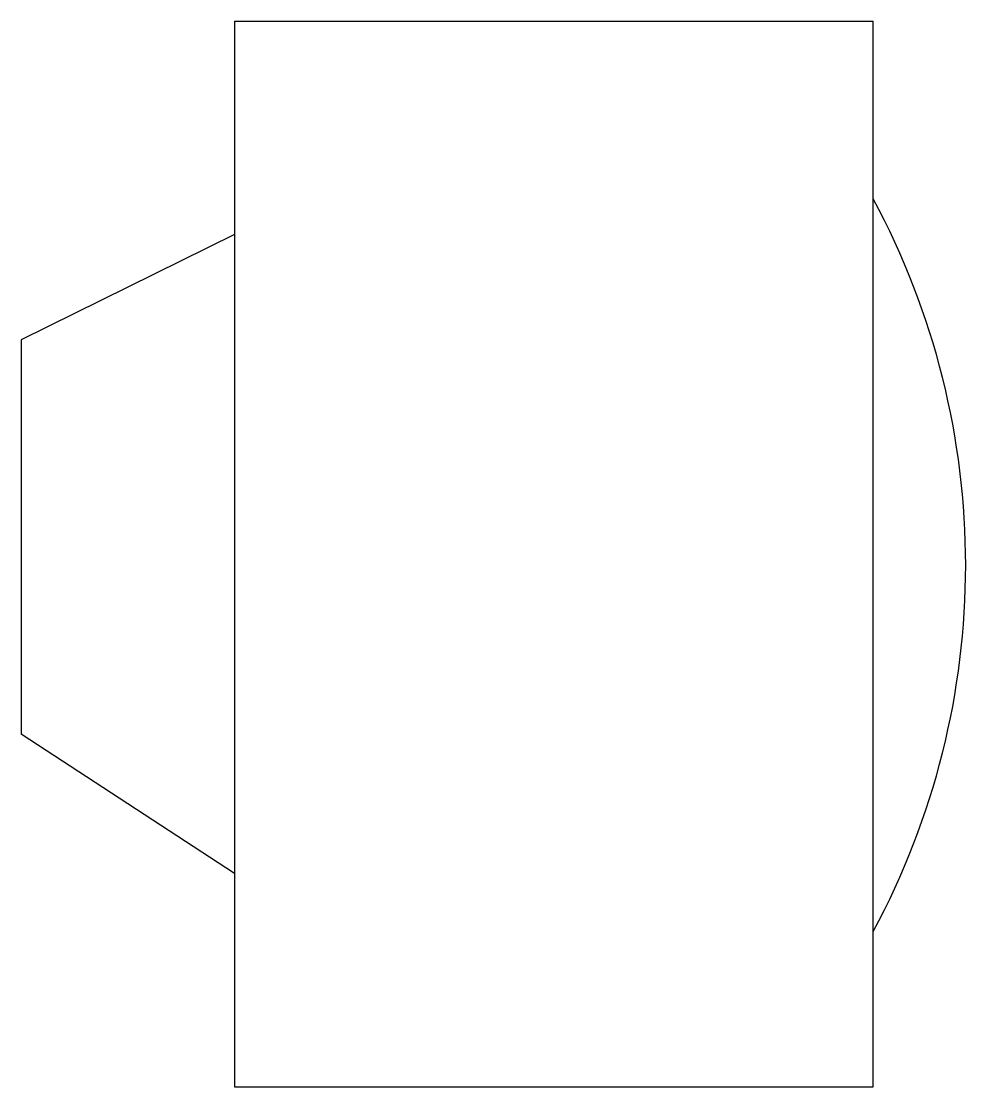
# Model space of a CAD drawing. Extents: x 1248.4 to 1292.7, y 1372.7 to 1422.7.
import ezdxf

# ---------------------------------------------------------------- set-up
doc = ezdxf.new("R2010")
doc.units = 0
doc.header["$LTSCALE"] = 100
doc.header["$MEASUREMENT"] = 0
doc.layers.get('0').update_dxf_attribs({"linetype": 'CONTINUOUS'})

msp = doc.modelspace()

# ---------------------------------------------------------------- linework, layer by layer
for p, q in [((1258.434, 1422.738, 40), (1288.395, 1422.738, 40)), ((1258.434, 1422.738, 40), (1258.434, 1372.738, 40)), ((1288.395, 1372.738, 40), (1288.395, 1422.738, 40)), ((1258.434, 1412.738), (1248.434, 1407.79)), ((1248.434, 1407.79, 40), (1248.434, 1389.279, 40)), ((1258.434, 1382.738), (1248.434, 1389.279)), ((1258.434, 1372.738, 40), (1288.395, 1372.738, 40))]:
    msp.add_line(p, q)
msp.add_arc((1256.496, 1397.212), 36.238, 331.6748, 28.3252)

doc.saveas('drawing.dxf')
